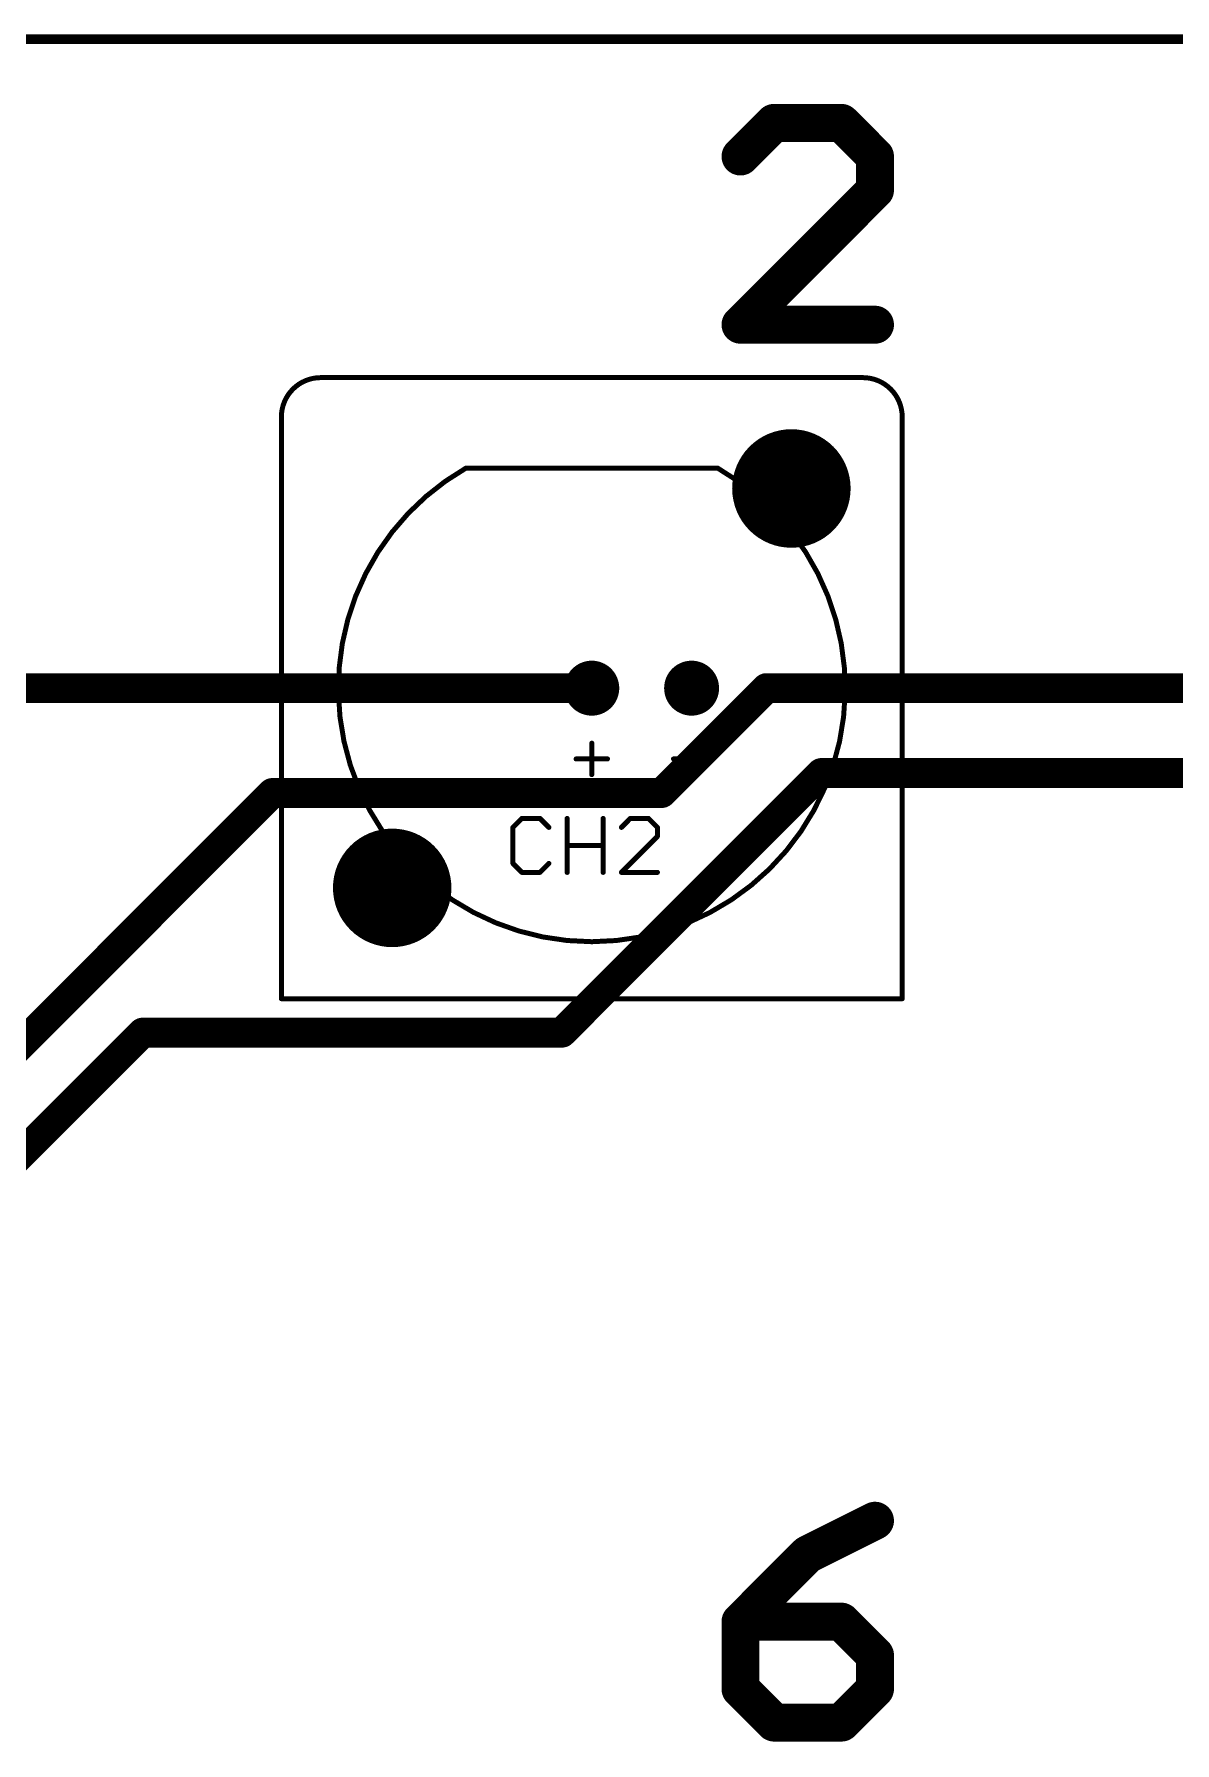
# Model space of a CAD drawing. Extents: x 0 to 124, y 0 to 91.
# Drawn here: x 41.43 to 70.46, y 47.47 to 90.93 of the extents above; entities that cross this region are included whole.
import ezdxf

# ---------------------------------------------------------------- set-up
doc = ezdxf.new("R2010")
doc.units = 0
for name, color, linetype in [('1', 14, 'CONTINUOUS'), ('17', 94, 'CONTINUOUS'), ('20', 178, 'CONTINUOUS'), ('21', 6, 'CONTINUOUS'), ('51', 4, 'CONTINUOUS')]:
    doc.layers.add(name, color=color, linetype=linetype)

# ---------------------------------------------------------------- blocks, each defined once
blk = doc.blocks.new('ROUNDP')
at = {"const_width": 0.5}
blk.add_lwpolyline([(0, -0.25, 1), (0, 0.25, 1), (0, -0.25)], format="xyb", dxfattribs=at)

msp = doc.modelspace()

# ---------------------------------------------------------------- linework, layer by layer
at = {"layer": '1', "const_width": 0.762}
for points in [[(55.626, 74.295), (39.243, 74.295)], [(60.071, 74.295), (57.404, 71.628)], [(78.486, 74.295), (60.071, 74.295)], [(61.468, 72.136), (54.864, 65.532)], [(81.534, 72.136), (61.468, 72.136)], [(47.498, 71.628), (21.336, 45.466)], [(57.404, 71.628), (47.498, 71.628)], [(44.196, 65.532), (23.368, 44.704)], [(54.864, 65.532), (44.196, 65.532)]]:
    msp.add_lwpolyline(points, dxfattribs=at)
at = {"layer": '1', "const_width": 0.381}
for points in [[(55.626, 74.1045, 1), (55.626, 74.4855)], [(60.071, 74.4855, 1), (60.071, 74.1045)], [(60.2057, 74.1603, 1), (59.9363, 74.4297)], [(61.468, 72.3265, 1), (61.468, 71.9455)], [(61.6027, 72.0013, 1), (61.3333, 72.2707)], [(47.498, 71.8185, 1), (47.498, 71.4375)], [(47.6327, 71.4933, 1), (47.3633, 71.7627)], [(57.2693, 71.7627, 1), (57.5387, 71.4933)], [(57.404, 71.4375, 1), (57.404, 71.8185)], [(44.196, 65.7225, 1), (44.196, 65.3415)], [(44.3307, 65.3973, 1), (44.0613, 65.6667)], [(54.7293, 65.6667, 1), (54.9987, 65.3973)], [(54.864, 65.3415, 1), (54.864, 65.7225)]]:
    msp.add_lwpolyline(points, format="xyb", dxfattribs=at)
at = {"layer": '20', "const_width": 0.254}
msp.add_lwpolyline([(3.937, 90.805), (120.269, 90.805)], dxfattribs=at)
at = {"layer": '21'}
for points, const_width in [([(48.726, 82.195, 0.4142), (47.726, 81.195)], 0.127), ([(48.726, 82.2268, 1), (48.726, 82.1633)], 0.0635), ([(48.726, 82.1633, 1), (48.726, 82.2268)], 0.0635), ([(63.526, 81.195, 0.4142), (62.526, 82.195)], 0.127), ([(62.526, 82.2268, 1), (62.526, 82.1633)], 0.0635), ([(62.526, 82.1633, 1), (62.526, 82.2268)], 0.0635), ([(47.7578, 81.195, 1), (47.6942, 81.195)], 0.0635), ([(47.6942, 81.195, 1), (47.7578, 81.195)], 0.0635), ([(63.5578, 81.195, 1), (63.4943, 81.195)], 0.0635), ([(63.4943, 81.195, 1), (63.5578, 81.195)], 0.0635), ([(52.426, 79.895, 3.7656), (58.826, 79.895)], 0.127), ([(52.426, 79.9268, 1), (52.426, 79.8633)], 0.0635), ([(52.4418, 79.8674, 1), (52.4102, 79.9226)], 0.0635), ([(58.8418, 79.9226, 1), (58.8102, 79.8674)], 0.0635), ([(58.826, 79.8633, 1), (58.826, 79.9268)], 0.0635), ([(55.6578, 72.895, 1), (55.5943, 72.895)], 0.0635), ([(55.226, 72.5268, 1), (55.226, 72.4633)], 0.0635), ([(56.026, 72.4633, 1), (56.026, 72.5268)], 0.0635), ([(57.706, 72.5268, 1), (57.706, 72.4633)], 0.0635), ([(58.506, 72.4633, 1), (58.506, 72.5268)], 0.0635), ([(55.5943, 72.095, 1), (55.6578, 72.095)], 0.0635), ([(53.8468, 71.0144, 1), (53.8468, 70.9509)], 0.0635), ([(53.8692, 70.9602, 1), (53.8243, 71.0051)], 0.0635), ([(54.3273, 71.0051, 1), (54.2824, 70.9602)], 0.0635), ([(54.3048, 70.9509, 1), (54.3048, 71.0144)], 0.0635), ([(55.0307, 70.9827, 1), (54.9672, 70.9827)], 0.0635), ([(55.9468, 70.9827, 1), (55.8833, 70.9827)], 0.0635), ([(56.6091, 71.0144, 1), (56.6091, 70.9509)], 0.0635), ([(56.6316, 70.9602, 1), (56.5867, 71.0051)], 0.0635), ([(57.0896, 71.0051, 1), (57.0447, 70.9602)], 0.0635), ([(57.0672, 70.9509, 1), (57.0672, 71.0144)], 0.0635), ([(53.6495, 70.7536, 1), (53.586, 70.7536)], 0.0635), ([(53.5953, 70.7761, 1), (53.6402, 70.7312)], 0.0635), ([(54.5114, 70.7312, 1), (54.5563, 70.7761)], 0.0635), ([(56.3576, 70.7761, 1), (56.4025, 70.7312)], 0.0635), ([(57.328, 70.7536, 1), (57.2645, 70.7536)], 0.0635), ([(57.2645, 70.5246, 1), (57.328, 70.5246)], 0.0635), ([(57.2738, 70.7312, 1), (57.3187, 70.7761)], 0.0635), ([(57.3187, 70.5022, 1), (57.2738, 70.5471)], 0.0635), ([(54.9989, 70.3273, 1), (54.9989, 70.2638)], 0.0635), ([(55.915, 70.2638, 1), (55.915, 70.3273)], 0.0635), ([(53.586, 69.8375, 1), (53.6495, 69.8375)], 0.0635), ([(53.6402, 69.86, 1), (53.5953, 69.8151)], 0.0635), ([(53.8468, 69.6403, 1), (53.8468, 69.5768)], 0.0635), ([(53.8243, 69.586, 1), (53.8692, 69.631)], 0.0635), ([(54.2824, 69.631, 1), (54.3273, 69.586)], 0.0635), ([(54.3048, 69.5768, 1), (54.3048, 69.6403)], 0.0635), ([(54.5563, 69.8151, 1), (54.5114, 69.86)], 0.0635), ([(54.9672, 69.6085, 1), (55.0307, 69.6085)], 0.0635), ([(55.8833, 69.6085, 1), (55.9468, 69.6085)], 0.0635), ([(56.3576, 69.631, 1), (56.4025, 69.586)], 0.0635), ([(56.3801, 69.6403, 1), (56.3801, 69.5768)], 0.0635), ([(57.2962, 69.5768, 1), (57.2962, 69.6403)], 0.0635), ([(47.6942, 66.395, 1), (47.7578, 66.395)], 0.0635), ([(47.726, 66.4268, 1), (47.726, 66.3633)], 0.0635), ([(63.4943, 66.395, 1), (63.5578, 66.395)], 0.0635), ([(63.526, 66.3633, 1), (63.526, 66.4268)], 0.0635)]:
    msp.add_lwpolyline(points, format="xyb", dxfattribs=dict(at, const_width=const_width))
at = {"layer": '21', "const_width": 0.127}
for points in [[(62.526, 82.195), (48.726, 82.195)], [(47.726, 81.195), (47.726, 66.395)], [(63.526, 66.395), (63.526, 81.195)], [(52.426, 79.895), (58.826, 79.895)], [(55.626, 72.895), (55.626, 72.095)], [(55.226, 72.495), (56.026, 72.495)], [(57.706, 72.495), (58.506, 72.495)], [(53.8468, 70.9827), (53.6177, 70.7536)], [(54.3048, 70.9827), (53.8468, 70.9827)], [(54.5338, 70.7536), (54.3048, 70.9827)], [(54.9989, 69.6085), (54.9989, 70.9827)], [(55.915, 70.9827), (55.915, 69.6085)], [(56.6091, 70.9827), (56.3801, 70.7536)], [(57.0672, 70.9827), (56.6091, 70.9827)], [(57.2962, 70.7536), (57.0672, 70.9827)], [(53.6177, 70.7536), (53.6177, 69.8375)], [(56.3801, 69.6085), (57.2962, 70.5246)], [(57.2962, 70.5246), (57.2962, 70.7536)], [(54.9989, 70.2956), (55.915, 70.2956)], [(53.6177, 69.8375), (53.8468, 69.6085)], [(53.8468, 69.6085), (54.3048, 69.6085)], [(54.3048, 69.6085), (54.5338, 69.8375)], [(57.2962, 69.6085), (56.3801, 69.6085)], [(47.726, 66.395), (63.526, 66.395)]]:
    msp.add_lwpolyline(points, dxfattribs=at)
at = {"layer": '51', "const_width": 0.9652}
for points in [[(60.2665, 88.6758), (59.4106, 87.8199)], [(61.9782, 88.6758), (60.2665, 88.6758)], [(62.8341, 87.8199), (61.9782, 88.6758)], [(62.8341, 86.9641), (62.8341, 87.8199)], [(59.4106, 83.5406), (62.8341, 86.9641)], [(62.8341, 83.5406), (59.4106, 83.5406)], [(62.8341, 53.1158), (61.1223, 52.2599)], [(61.1223, 52.2599), (59.4106, 50.5482)], [(59.4106, 50.5482), (59.4106, 48.8365)], [(61.9782, 50.5482), (59.4106, 50.5482)], [(62.8341, 49.6923), (61.9782, 50.5482)], [(62.8341, 48.8365), (62.8341, 49.6923)], [(59.4106, 48.8365), (60.2665, 47.9806)], [(61.9782, 47.9806), (62.8341, 48.8365)], [(60.2665, 47.9806), (61.9782, 47.9806)]]:
    msp.add_lwpolyline(points, dxfattribs=at)
at = {"layer": '51', "const_width": 0.4826}
for points in [[(60.2665, 88.9171, 1), (60.2665, 88.4345)], [(60.4371, 88.5052, 1), (60.0958, 88.8464)], [(62.1488, 88.8464, 1), (61.8076, 88.5052)], [(61.9782, 88.4345, 1), (61.9782, 88.9171)], [(63.0754, 87.8199, 1), (62.5928, 87.8199)], [(59.24, 87.9905, 1), (59.5812, 87.6493)], [(62.6634, 87.6493, 1), (63.0047, 87.9905)], [(63.0047, 86.7934, 1), (62.6634, 87.1347)], [(62.5928, 86.9641, 1), (63.0754, 86.9641)], [(59.4106, 83.7819, 1), (59.4106, 83.2993)], [(59.24, 83.7112, 1), (59.5812, 83.37)], [(62.8341, 83.2993, 1), (62.8341, 83.7819)], [(62.942, 52.9, 1), (62.7261, 53.3316)], [(61.0144, 52.4757, 1), (61.2302, 52.0441)], [(61.293, 52.0893, 1), (60.9517, 52.4305)], [(59.6519, 50.5482, 1), (59.1693, 50.5482)], [(59.4106, 50.7895, 1), (59.4106, 50.3069)], [(59.24, 50.7188, 1), (59.5812, 50.3776)], [(62.1488, 50.7188, 1), (61.8076, 50.3776)], [(61.9782, 50.3069, 1), (61.9782, 50.7895)], [(63.0754, 49.6923, 1), (62.5928, 49.6923)], [(62.6634, 49.5217, 1), (63.0047, 49.863)], [(59.5812, 49.0071, 1), (59.24, 48.6658)], [(63.0047, 48.6658, 1), (62.6634, 49.0071)], [(59.1693, 48.8365, 1), (59.6519, 48.8365)], [(62.5928, 48.8365, 1), (63.0754, 48.8365)], [(60.2665, 48.2219, 1), (60.2665, 47.7393)], [(60.0958, 47.81, 1), (60.4371, 48.1512)], [(61.8076, 48.1512, 1), (62.1488, 47.81)], [(61.9782, 47.7393, 1), (61.9782, 48.2219)]]:
    msp.add_lwpolyline(points, format="xyb", dxfattribs=at)

# ---------------------------------------------------------------- block references
at = {"layer": '17'}
for p, xscale, yscale in [((60.706, 79.375), 3.015, 3.015), ((55.626, 74.295), 1.398, 1.398), ((58.166, 74.295), 1.398, 1.398), ((50.546, 69.215), 3.015, 3.015)]:
    msp.add_blockref('ROUNDP', p, dxfattribs=dict(at, xscale=xscale, yscale=yscale))

doc.saveas('drawing.dxf')
